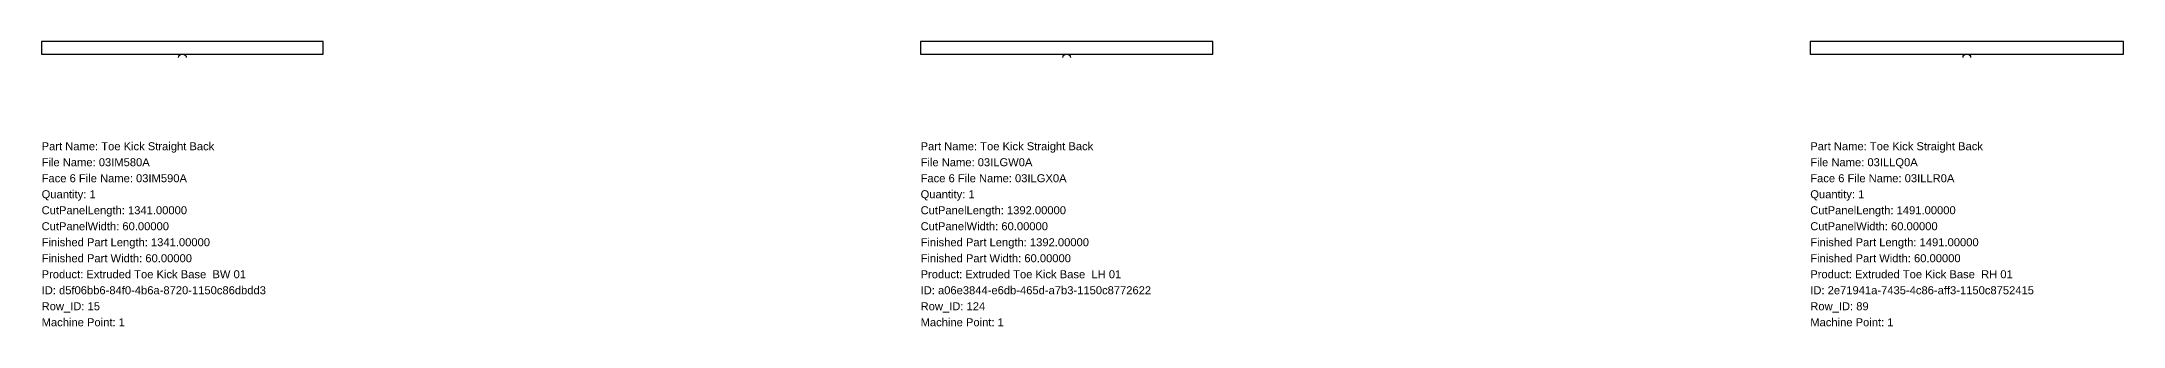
# Model space of a CAD drawing. Header units: inches. Extents: x 0 to 200771, y -1296 to 641.
# Drawn here: x 165341 to 175255, y -1296 to 60 of the extents above; entities that cross this region are included whole.
import ezdxf

# ---------------------------------------------------------------- set-up
doc = ezdxf.new("R2010")
doc.units = ezdxf.units.IN
doc.header["$MEASUREMENT"] = 0
doc.layers.add('BORDER_Z18P0RT1001', color=7, linetype='Continuous')
doc.layers.add('NESTTEXT', color=1, linetype='Continuous')
doc.styles.get("Standard").update_dxf_attribs({"font": 'arial.ttf'})

msp = doc.modelspace()

# ---------------------------------------------------------------- linework, layer by layer
at = {"layer": 'BORDER_Z18P0RT1001', "color": 2}
for points in [[(165993.325, -15, -0.41421356), (166008.325, 0), (166682, 0), (166682, 60), (165341, 60), (165341, 0), (166014.675, 0, -0.41421356), (166029.675, -15)], [(170204.625, -15, -0.41421356), (170219.625, 0), (170918.8, 0), (170918.8, 60), (169526.8, 60), (169526.8, 0), (170225.975, 0, -0.41421356), (170240.975, -15)], [(174490.925, -15, -0.41421356), (174505.925, 0), (175254.6, 0), (175254.6, 60), (173763.6, 60), (173763.6, 0), (174512.275, 0, -0.41421356), (174527.275, -15)]]:
    msp.add_lwpolyline(points, format="xyb", dxfattribs=at)

# ---------------------------------------------------------------- texts
at = {"layer": 'NESTTEXT', "color": 1}
for s, p in [('Part Name: Toe Kick Straight Back', (165341, -457.2)), ('File Name: 03IM580A', (165341, -533.4)), ('Part Name: Toe Kick Straight Back', (169526.8, -457.2)), ('File Name: 03ILGW0A', (169526.8, -533.4)), ('Part Name: Toe Kick Straight Back', (173763.6, -457.2)), ('File Name: 03ILLQ0A', (173763.6, -533.4)), ('Face 6 File Name: 03IM590A', (165341, -609.6)), ('Face 6 File Name: 03ILGX0A', (169526.8, -609.6)), ('Face 6 File Name: 03ILLR0A', (173763.6, -609.6)), ('Quantity: 1', (165341, -685.8)), ('Quantity: 1', (169526.8, -685.8)), ('Quantity: 1', (173763.6, -685.8)), ('CutPanelLength: 1341.00000', (165341, -762)), ('CutPanelLength: 1392.00000', (169526.8, -762)), ('CutPanelLength: 1491.00000', (173763.6, -762)), ('CutPanelWidth: 60.00000', (165341, -838.2)), ('Finished Part Length: 1341.00000', (165341, -914.4)), ('CutPanelWidth: 60.00000', (169526.8, -838.2)), ('Finished Part Length: 1392.00000', (169526.8, -914.4)), ('CutPanelWidth: 60.00000', (173763.6, -838.2)), ('Finished Part Length: 1491.00000', (173763.6, -914.4)), ('Finished Part Width: 60.00000', (165341, -990.6)), ('Finished Part Width: 60.00000', (169526.8, -990.6)), ('Finished Part Width: 60.00000', (173763.6, -990.6)), ('Product: Extruded Toe Kick Base  BW 01', (165341, -1066.8)), ('Product: Extruded Toe Kick Base  LH 01', (169526.8, -1066.8)), ('Product: Extruded Toe Kick Base  RH 01', (173763.6, -1066.8)), ('Row_ID: 15', (165341, -1219.2)), ('ID: d5f06bb6-84f0-4b6a-8720-1150c86dbdd3', (165341, -1143)), ('Row_ID: 124', (169526.8, -1219.2)), ('ID: a06e3844-e6db-465d-a7b3-1150c8772622', (169526.8, -1143)), ('Row_ID: 89', (173763.6, -1219.2)), ('ID: 2e71941a-7435-4c86-aff3-1150c8752415', (173763.6, -1143)), ('Machine Point: 1', (165341, -1295.4)), ('Machine Point: 1', (169526.8, -1295.4)), ('Machine Point: 1', (173763.6, -1295.4))]:
    msp.add_text(s, height=38.1, dxfattribs=at).set_placement(p)

doc.saveas('drawing.dxf')
